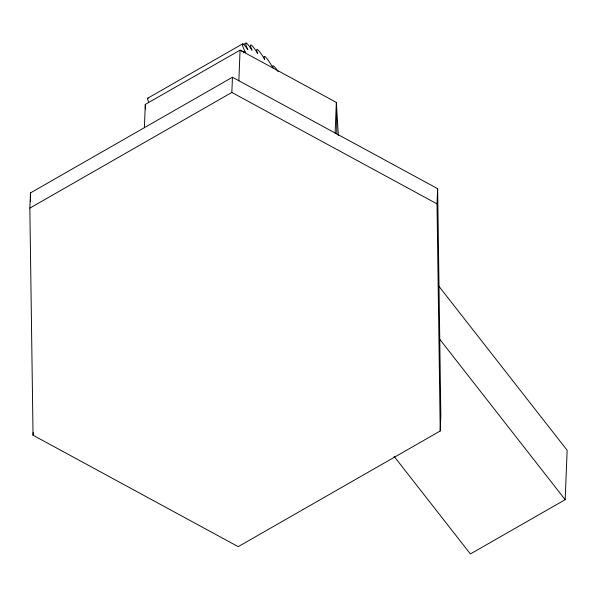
<?xml version="1.0" encoding="UTF-8"?>
<svg xmlns="http://www.w3.org/2000/svg" width="597" height="597" viewBox="0 0 597 597"><rect width="100%" height="100%" fill="white"/><g stroke="black" fill="none" stroke-linecap="round" stroke-linejoin="round"><path stroke-width="0.9" d="M29.85 208.122L30.462 192.921L232.449 77.244L437.638 188.674L440.832 415.781L440.22 430.982L238.225 546.658L33.044 435.228L29.85 208.122L231.845 92.445L232.449 77.244M33.044 435.228L33.148 432.549M144.377 127.698L145.31 104.415L240.076 50.148L245.068 52.581L245.21 51.909A12.977 1.828 60.2 0 1 242.546 43.909L147.78 98.184M238.845 80.879L240.076 50.148L336.342 102.423L338.365 135.601M335.111 133.153L336.342 102.423L336.79 133.922M440.22 430.982L437.026 203.875L437.638 188.674M394.05 456.317L470.399 553.949L565.165 499.682L567.15 450.272L438.564 285.829M243.688 44.424L246.098 43.051A12.977 1.828 60.2 0 1 252.024 50.252A12.977 1.828 60.2 0 1 251.225 45.021A12.977 1.828 60.2 0 1 257.665 53.499A12.977 1.828 60.2 0 1 257.829 49.805A12.977 1.828 60.2 0 1 264.68 59.409A12.977 1.828 60.2 0 1 265.799 57.305A12.977 1.828 60.2 0 1 272.948 67.879A12.977 1.828 60.2 0 1 278.112 71.633M243.606 52.827L245.21 51.909M231.845 92.445L437.026 203.875M439.452 338.909L565.165 499.682M145.31 104.415L145.377 109.05M30.462 192.921L30.581 201.301M242.546 43.909A12.977 1.828 60.2 0 1 247.852 49.715A12.977 1.828 60.2 0 1 246.098 43.051M148.66 102.296A12.977 1.828 60.2 0 1 148.183 98.169"/></g></svg>
